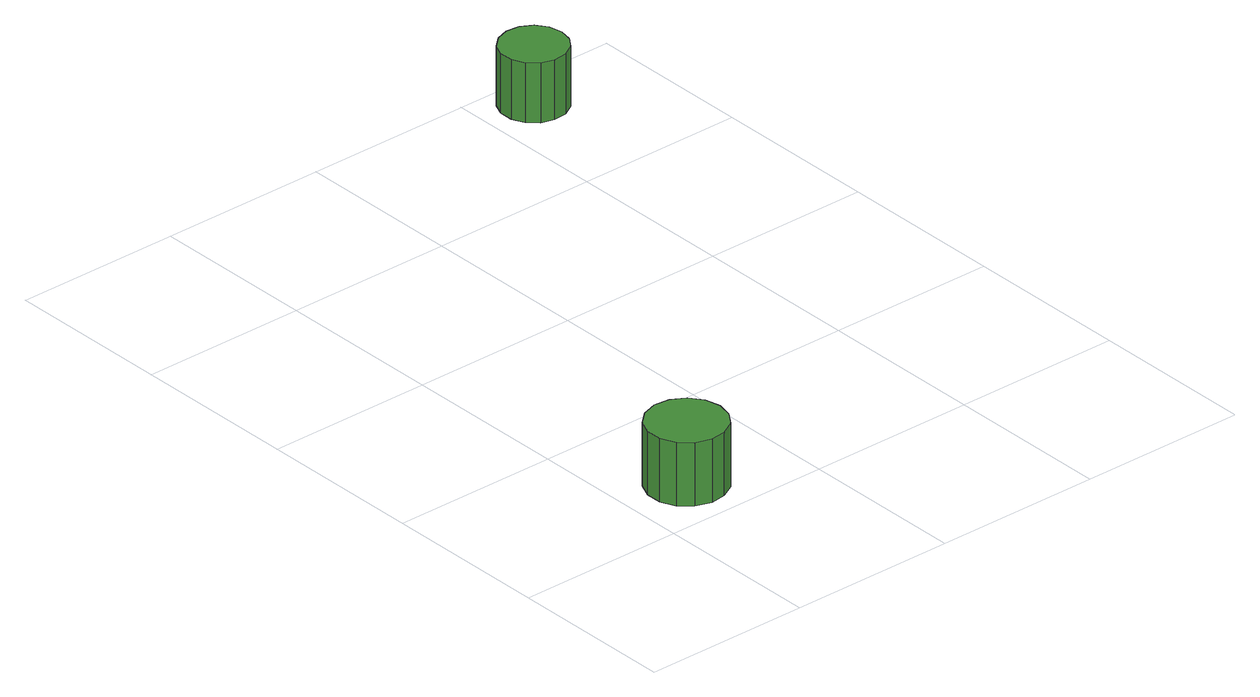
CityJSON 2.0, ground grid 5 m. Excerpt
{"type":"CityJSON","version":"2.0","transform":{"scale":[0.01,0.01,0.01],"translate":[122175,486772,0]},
"CityObjects":{
"tree1":{"type":"SolitaryVegetationObject","attributes":{"function":"something"},"geometry":[{"type":"MultiSurface","lod":"1","boundaries":[[[0,1,2,3,4,5,6,7,8,9,10,11,12,13,14]],[[15,16,17,18,19,20,21,22,23,24,25,26,27,28,29]],[[0,29,28,1]],[[1,28,27,2]],[[2,27,26,3]],[[3,26,25,4]],[[4,25,24,5]],[[5,24,23,6]],[[6,23,22,7]],[[7,22,21,8]],[[8,21,20,9]],[[9,20,19,10]],[[10,19,18,11]],[[11,18,17,12]],[[12,17,16,13]],[[13,16,15,14]],[[14,15,29,0]]]}]},
"tree2":{"type":"SolitaryVegetationObject","attributes":{"function":"something"},"geometry":[{"type":"MultiSurface","lod":"1","boundaries":[[[30,31,32,33,34,35,36,37,38,39,40,41,42,43,44]],[[45,46,47,48,49,50,51,52,53,54,55,56,57,58,59]],[[30,59,58,31]],[[31,58,57,32]],[[32,57,56,33]],[[33,56,55,34]],[[34,55,54,35]],[[35,54,53,36]],[[36,53,52,37]],[[37,52,51,38]],[[38,51,50,39]],[[39,50,49,40]],[[40,49,48,41]],[[41,48,47,42]],[[42,47,46,43]],[[43,46,45,44]],[[44,45,59,30]]]}]}
},
"vertices":[
[307,169,239],[297,216,239],[269,255,239],[227,279,239],[180,284,239],[134,269,239],[98,237,239],[79,193,239],[79,145,239],[98,101,239],[134,69,239],[180,54,239],[227,59,239],[269,83,239],[297,122,239],[297,122,47],[269,83,47],[227,59,47],[180,54,47],[134,69,47],[98,101,47],[79,145,47],[79,193,47],[98,237,47],[134,269,47],[180,284,47],[227,279,47],[269,255,47],[297,216,47],[307,169,47],
[1240,1876,239],[1232,1916,239],[1208,1949,239],[1173,1969,239],[1133,1973,239],[1094,1960,239],[1064,1933,239],[1048,1897,239],[1048,1856,239],[1064,1819,239],[1094,1792,239],[1133,1780,239],[1173,1784,239],[1208,1804,239],[1232,1837,239],[1232,1837,58],[1208,1804,58],[1173,1784,58],[1133,1780,58],[1094,1792,58],[1064,1819,58],[1048,1856,58],[1048,1897,58],[1064,1933,58],[1094,1960,58],[1133,1973,58],[1173,1969,58],[1208,1949,58],[1232,1916,58],[1240,1876,58]
]}
